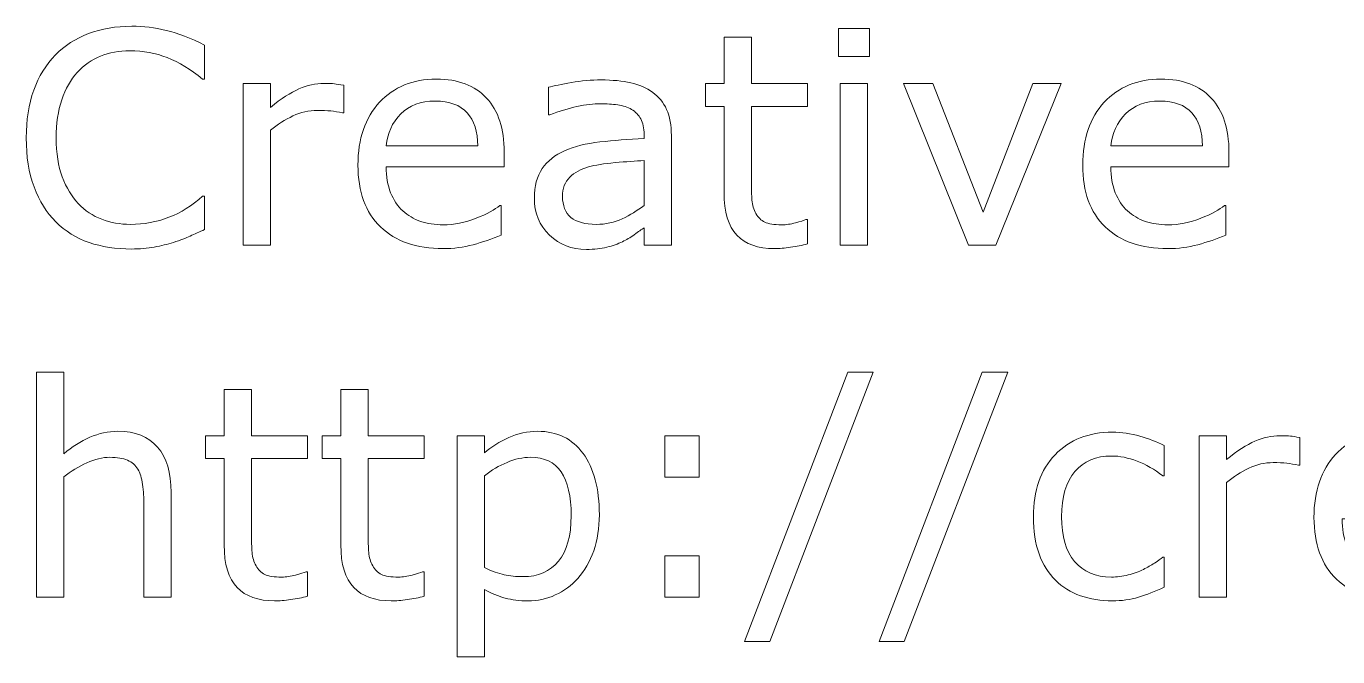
# Model space of a CAD drawing. Header units: inches. Extents: x -130 to 336, y 27 to 301.
# Drawn here: x -119.78 to -86.96, y 258.22 to 274.01 of the extents above; entities that cross this region are included whole.
import ezdxf

# ---------------------------------------------------------------- set-up
doc = ezdxf.new("R2010")
doc.units = ezdxf.units.IN
doc.header["$MEASUREMENT"] = 0
doc.layers.add('Layer 1', color=7, linetype='Continuous')

# ---------------------------------------------------------------- blocks, each defined once
blk = doc.blocks.new('block 2')
at = {"layer": 'Layer 1', "color": 7, "lineweight": 5}
for points in [[(-98.684, 273.248), (-99.456, 273.248), (-99.456, 273.954), (-98.684, 273.954), (-98.684, 273.248)], [(-98.728, 268.53), (-99.412, 268.53), (-99.412, 272.576), (-98.728, 272.576), (-98.728, 268.53)], [(-93.884, 272.576), (-95.521, 268.53), (-96.205, 268.53), (-97.831, 272.576), (-97.095, 272.576), (-95.84, 269.356), (-94.597, 272.576), (-93.884, 272.576)], [(-98.586, 265.344), (-101.178, 258.608), (-101.805, 258.608), (-99.222, 265.344), (-98.586, 265.344)], [(-95.221, 265.344), (-97.815, 258.608), (-98.44, 258.608), (-95.858, 265.344), (-95.221, 265.344)], [(-102.942, 262.72), (-103.801, 262.72), (-103.801, 263.757), (-102.942, 263.757), (-102.942, 262.72)], [(-102.942, 259.711), (-103.801, 259.711), (-103.801, 260.747), (-102.942, 260.747), (-102.942, 259.711)]]:
    blk.add_lwpolyline(points, dxfattribs=at)
for points, knots in [([(-115.317, 268.918), (-115.449, 268.86), (-115.569, 268.806), (-115.677, 268.755), (-115.783, 268.705), (-115.924, 268.652), (-116.098, 268.597), (-116.244, 268.551), (-116.404, 268.512), (-116.577, 268.479), (-116.749, 268.447), (-116.939, 268.431), (-117.146, 268.431), (-117.536, 268.431), (-117.891, 268.486), (-118.211, 268.595), (-118.53, 268.705), (-118.808, 268.877), (-119.044, 269.111), (-119.275, 269.339), (-119.456, 269.63), (-119.586, 269.984), (-119.716, 270.337), (-119.782, 270.747), (-119.782, 271.215), (-119.782, 271.658), (-119.719, 272.054), (-119.594, 272.404), (-119.468, 272.753), (-119.288, 273.049), (-119.051, 273.289), (-118.823, 273.523), (-118.546, 273.701), (-118.222, 273.825), (-117.897, 273.947), (-117.538, 274.009), (-117.142, 274.009), (-116.854, 274.009), (-116.565, 273.974), (-116.277, 273.904), (-115.989, 273.834), (-115.668, 273.711), (-115.317, 273.535), (-115.317, 273.535), (-115.317, 272.686), (-115.317, 272.686), (-115.317, 272.686), (-115.371, 272.686), (-115.371, 272.686), (-115.667, 272.932), (-115.961, 273.111), (-116.252, 273.223), (-116.543, 273.336), (-116.855, 273.392), (-117.187, 273.392), (-117.459, 273.392), (-117.704, 273.348), (-117.921, 273.26), (-118.14, 273.172), (-118.334, 273.036), (-118.505, 272.85), (-118.671, 272.67), (-118.8, 272.442), (-118.893, 272.166), (-118.985, 271.89), (-119.032, 271.572), (-119.032, 271.211), (-119.032, 270.833), (-118.981, 270.508), (-118.879, 270.236), (-118.776, 269.964), (-118.644, 269.742), (-118.483, 269.571), (-118.315, 269.394), (-118.118, 269.262), (-117.893, 269.176), (-117.668, 269.091), (-117.43, 269.048), (-117.179, 269.048), (-116.836, 269.048), (-116.513, 269.107), (-116.212, 269.225), (-115.912, 269.342), (-115.63, 269.518), (-115.367, 269.754), (-115.367, 269.754), (-115.317, 269.754), (-115.317, 269.754), (-115.317, 269.754), (-115.317, 268.918), (-115.317, 268.918)], [0, 0, 0, 0, 1, 1, 1, 2, 2, 2, 3, 3, 3, 4, 4, 4, 5, 5, 5, 6, 6, 6, 7, 7, 7, 8, 8, 8, 9, 9, 9, 10, 10, 10, 11, 11, 11, 12, 12, 12, 13, 13, 13, 14, 14, 14, 15, 15, 15, 16, 16, 16, 17, 17, 17, 18, 18, 18, 19, 19, 19, 20, 20, 20, 21, 21, 21, 22, 22, 22, 23, 23, 23, 24, 24, 24, 25, 25, 25, 26, 26, 26, 27, 27, 27, 28, 28, 28, 29, 29, 29, 30, 30, 30, 30]), ([(-100.236, 268.558), (-100.365, 268.524), (-100.504, 268.496), (-100.655, 268.475), (-100.805, 268.453), (-100.939, 268.442), (-101.058, 268.442), (-101.47, 268.442), (-101.783, 268.553), (-101.998, 268.776), (-102.213, 268.998), (-102.32, 269.355), (-102.32, 269.846), (-102.32, 269.846), (-102.32, 272.003), (-102.32, 272.003), (-102.32, 272.003), (-102.783, 272.003), (-102.783, 272.003), (-102.783, 272.003), (-102.783, 272.576), (-102.783, 272.576), (-102.783, 272.576), (-102.32, 272.576), (-102.32, 272.576), (-102.32, 272.576), (-102.32, 273.734), (-102.32, 273.734), (-102.32, 273.734), (-101.637, 273.734), (-101.637, 273.734), (-101.637, 273.734), (-101.637, 272.576), (-101.637, 272.576), (-101.637, 272.576), (-100.236, 272.576), (-100.236, 272.576), (-100.236, 272.576), (-100.236, 272.003), (-100.236, 272.003), (-100.236, 272.003), (-101.637, 272.003), (-101.637, 272.003), (-101.637, 272.003), (-101.637, 270.153), (-101.637, 270.153), (-101.637, 269.939), (-101.632, 269.773), (-101.622, 269.653), (-101.612, 269.533), (-101.579, 269.421), (-101.521, 269.317), (-101.468, 269.22), (-101.395, 269.149), (-101.303, 269.104), (-101.21, 269.06), (-101.069, 269.037), (-100.879, 269.037), (-100.768, 269.037), (-100.653, 269.054), (-100.533, 269.087), (-100.412, 269.12), (-100.325, 269.147), (-100.272, 269.169), (-100.272, 269.169), (-100.236, 269.169), (-100.236, 269.169), (-100.236, 269.169), (-100.236, 268.558), (-100.236, 268.558)], [0, 0, 0, 0, 1, 1, 1, 2, 2, 2, 3, 3, 3, 4, 4, 4, 5, 5, 5, 6, 6, 6, 7, 7, 7, 8, 8, 8, 9, 9, 9, 10, 10, 10, 11, 11, 11, 12, 12, 12, 13, 13, 13, 14, 14, 14, 15, 15, 15, 16, 16, 16, 17, 17, 17, 18, 18, 18, 19, 19, 19, 20, 20, 20, 21, 21, 21, 22, 22, 22, 23, 23, 23, 23]), ([(-111.831, 271.837), (-111.831, 271.837), (-111.867, 271.837), (-111.867, 271.837), (-111.968, 271.86), (-112.066, 271.877), (-112.162, 271.888), (-112.257, 271.898), (-112.369, 271.903), (-112.5, 271.903), (-112.71, 271.903), (-112.912, 271.857), (-113.107, 271.764), (-113.303, 271.671), (-113.491, 271.551), (-113.672, 271.404), (-113.672, 271.404), (-113.672, 268.53), (-113.672, 268.53), (-113.672, 268.53), (-114.355, 268.53), (-114.355, 268.53), (-114.355, 268.53), (-114.355, 272.576), (-114.355, 272.576), (-114.355, 272.576), (-113.672, 272.576), (-113.672, 272.576), (-113.672, 272.576), (-113.672, 271.978), (-113.672, 271.978), (-113.402, 272.196), (-113.164, 272.35), (-112.957, 272.44), (-112.751, 272.531), (-112.541, 272.576), (-112.326, 272.576), (-112.208, 272.576), (-112.123, 272.573), (-112.07, 272.567), (-112.017, 272.561), (-111.937, 272.549), (-111.831, 272.533), (-111.831, 272.533), (-111.831, 271.837), (-111.831, 271.837)], [0, 0, 0, 0, 1, 1, 1, 2, 2, 2, 3, 3, 3, 4, 4, 4, 5, 5, 5, 6, 6, 6, 7, 7, 7, 8, 8, 8, 9, 9, 9, 10, 10, 10, 11, 11, 11, 12, 12, 12, 13, 13, 13, 14, 14, 14, 15, 15, 15, 15]), ([(-107.82, 270.492), (-107.82, 270.492), (-110.775, 270.492), (-110.775, 270.492), (-110.775, 270.243), (-110.738, 270.026), (-110.663, 269.841), (-110.589, 269.656), (-110.488, 269.504), (-110.358, 269.385), (-110.233, 269.269), (-110.086, 269.182), (-109.914, 269.124), (-109.744, 269.066), (-109.555, 269.037), (-109.349, 269.037), (-109.076, 269.037), (-108.801, 269.092), (-108.524, 269.201), (-108.248, 269.31), (-108.051, 269.417), (-107.933, 269.522), (-107.933, 269.522), (-107.898, 269.522), (-107.898, 269.522), (-107.898, 269.522), (-107.898, 268.782), (-107.898, 268.782), (-108.126, 268.685), (-108.36, 268.604), (-108.598, 268.539), (-108.837, 268.475), (-109.087, 268.442), (-109.349, 268.442), (-110.018, 268.442), (-110.541, 268.623), (-110.917, 268.986), (-111.292, 269.349), (-111.481, 269.864), (-111.481, 270.531), (-111.481, 271.192), (-111.301, 271.716), (-110.941, 272.104), (-110.581, 272.492), (-110.107, 272.686), (-109.52, 272.686), (-108.977, 272.686), (-108.557, 272.527), (-108.262, 272.21), (-107.968, 271.893), (-107.82, 271.444), (-107.82, 270.86), (-107.82, 270.86), (-107.82, 270.492), (-107.82, 270.492)], [0, 0, 0, 0, 1, 1, 1, 2, 2, 2, 3, 3, 3, 4, 4, 4, 5, 5, 5, 6, 6, 6, 7, 7, 7, 8, 8, 8, 9, 9, 9, 10, 10, 10, 11, 11, 11, 12, 12, 12, 13, 13, 13, 14, 14, 14, 15, 15, 15, 16, 16, 16, 17, 17, 17, 18, 18, 18, 18]), ([(-103.639, 268.53), (-103.639, 268.53), (-104.322, 268.53), (-104.322, 268.53), (-104.322, 268.53), (-104.322, 268.962), (-104.322, 268.962), (-104.382, 268.921), (-104.464, 268.863), (-104.566, 268.79), (-104.668, 268.716), (-104.766, 268.658), (-104.863, 268.615), (-104.976, 268.559), (-105.105, 268.513), (-105.252, 268.476), (-105.398, 268.439), (-105.569, 268.42), (-105.766, 268.42), (-106.13, 268.42), (-106.437, 268.54), (-106.689, 268.781), (-106.941, 269.022), (-107.067, 269.329), (-107.067, 269.702), (-107.067, 270.008), (-107.002, 270.256), (-106.871, 270.444), (-106.74, 270.634), (-106.553, 270.782), (-106.311, 270.891), (-106.066, 270.999), (-105.771, 271.073), (-105.428, 271.111), (-105.084, 271.15), (-104.716, 271.179), (-104.322, 271.198), (-104.322, 271.198), (-104.322, 271.303), (-104.322, 271.303), (-104.322, 271.458), (-104.349, 271.586), (-104.404, 271.688), (-104.457, 271.789), (-104.535, 271.869), (-104.636, 271.927), (-104.732, 271.983), (-104.847, 272.02), (-104.982, 272.04), (-105.117, 272.059), (-105.258, 272.069), (-105.405, 272.069), (-105.583, 272.069), (-105.781, 272.045), (-106, 271.998), (-106.219, 271.951), (-106.445, 271.882), (-106.678, 271.793), (-106.678, 271.793), (-106.715, 271.793), (-106.715, 271.793), (-106.715, 271.793), (-106.715, 272.481), (-106.715, 272.481), (-106.582, 272.516), (-106.39, 272.556), (-106.139, 272.599), (-105.888, 272.642), (-105.641, 272.664), (-105.397, 272.664), (-105.113, 272.664), (-104.865, 272.64), (-104.654, 272.594), (-104.442, 272.547), (-104.26, 272.467), (-104.105, 272.353), (-103.954, 272.242), (-103.837, 272.099), (-103.758, 271.923), (-103.678, 271.747), (-103.639, 271.529), (-103.639, 271.269), (-103.639, 271.269), (-103.639, 268.53), (-103.639, 268.53)], [0, 0, 0, 0, 1, 1, 1, 2, 2, 2, 3, 3, 3, 4, 4, 4, 5, 5, 5, 6, 6, 6, 7, 7, 7, 8, 8, 8, 9, 9, 9, 10, 10, 10, 11, 11, 11, 12, 12, 12, 13, 13, 13, 14, 14, 14, 15, 15, 15, 16, 16, 16, 17, 17, 17, 18, 18, 18, 19, 19, 19, 20, 20, 20, 21, 21, 21, 22, 22, 22, 23, 23, 23, 24, 24, 24, 25, 25, 25, 26, 26, 26, 27, 27, 27, 28, 28, 28, 28]), ([(-89.686, 270.492), (-89.686, 270.492), (-92.641, 270.492), (-92.641, 270.492), (-92.641, 270.243), (-92.604, 270.026), (-92.53, 269.841), (-92.455, 269.656), (-92.353, 269.504), (-92.225, 269.385), (-92.1, 269.269), (-91.952, 269.182), (-91.781, 269.124), (-91.609, 269.066), (-91.421, 269.037), (-91.215, 269.037), (-90.942, 269.037), (-90.667, 269.092), (-90.39, 269.201), (-90.114, 269.31), (-89.917, 269.417), (-89.8, 269.522), (-89.8, 269.522), (-89.763, 269.522), (-89.763, 269.522), (-89.763, 269.522), (-89.763, 268.782), (-89.763, 268.782), (-89.992, 268.685), (-90.226, 268.604), (-90.464, 268.539), (-90.702, 268.475), (-90.953, 268.442), (-91.216, 268.442), (-91.885, 268.442), (-92.408, 268.623), (-92.783, 268.986), (-93.159, 269.349), (-93.346, 269.864), (-93.346, 270.531), (-93.346, 271.192), (-93.166, 271.716), (-92.807, 272.104), (-92.447, 272.492), (-91.974, 272.686), (-91.387, 272.686), (-90.843, 272.686), (-90.423, 272.527), (-90.129, 272.21), (-89.834, 271.893), (-89.686, 271.444), (-89.686, 270.86), (-89.686, 270.86), (-89.686, 270.492), (-89.686, 270.492)], [0, 0, 0, 0, 1, 1, 1, 2, 2, 2, 3, 3, 3, 4, 4, 4, 5, 5, 5, 6, 6, 6, 7, 7, 7, 8, 8, 8, 9, 9, 9, 10, 10, 10, 11, 11, 11, 12, 12, 12, 13, 13, 13, 14, 14, 14, 15, 15, 15, 16, 16, 16, 17, 17, 17, 18, 18, 18, 18]), ([(-108.482, 271.011), (-108.484, 271.368), (-108.573, 271.645), (-108.749, 271.841), (-108.924, 272.037), (-109.191, 272.135), (-109.549, 272.135), (-109.91, 272.135), (-110.198, 272.027), (-110.411, 271.812), (-110.625, 271.597), (-110.746, 271.33), (-110.775, 271.011), (-110.775, 271.011), (-108.482, 271.011), (-108.482, 271.011)], [0, 0, 0, 0, 1, 1, 1, 2, 2, 2, 3, 3, 3, 4, 4, 4, 5, 5, 5, 5]), ([(-90.348, 271.011), (-90.35, 271.368), (-90.439, 271.645), (-90.615, 271.841), (-90.791, 272.037), (-91.057, 272.135), (-91.416, 272.135), (-91.776, 272.135), (-92.063, 272.027), (-92.278, 271.812), (-92.491, 271.597), (-92.612, 271.33), (-92.641, 271.011), (-92.641, 271.011), (-90.348, 271.011), (-90.348, 271.011)], [0, 0, 0, 0, 1, 1, 1, 2, 2, 2, 3, 3, 3, 4, 4, 4, 5, 5, 5, 5]), ([(-104.322, 269.522), (-104.322, 269.522), (-104.322, 270.647), (-104.322, 270.647), (-104.528, 270.635), (-104.77, 270.617), (-105.049, 270.593), (-105.328, 270.568), (-105.549, 270.533), (-105.711, 270.488), (-105.906, 270.432), (-106.062, 270.346), (-106.182, 270.229), (-106.302, 270.112), (-106.362, 269.951), (-106.362, 269.746), (-106.362, 269.515), (-106.292, 269.341), (-106.153, 269.224), (-106.015, 269.106), (-105.802, 269.048), (-105.518, 269.048), (-105.281, 269.048), (-105.064, 269.095), (-104.868, 269.187), (-104.672, 269.28), (-104.49, 269.392), (-104.322, 269.522)], [0, 0, 0, 0, 1, 1, 1, 2, 2, 2, 3, 3, 3, 4, 4, 4, 5, 5, 5, 6, 6, 6, 7, 7, 7, 8, 8, 8, 9, 9, 9, 9]), ([(-116.155, 259.711), (-116.155, 259.711), (-116.838, 259.711), (-116.838, 259.711), (-116.838, 259.711), (-116.838, 262.012), (-116.838, 262.012), (-116.838, 262.197), (-116.849, 262.371), (-116.871, 262.535), (-116.892, 262.697), (-116.931, 262.825), (-116.989, 262.916), (-117.049, 263.018), (-117.135, 263.093), (-117.248, 263.142), (-117.361, 263.192), (-117.507, 263.216), (-117.687, 263.216), (-117.871, 263.216), (-118.064, 263.17), (-118.266, 263.079), (-118.467, 262.987), (-118.66, 262.87), (-118.845, 262.728), (-118.845, 262.728), (-118.845, 259.711), (-118.845, 259.711), (-118.845, 259.711), (-119.528, 259.711), (-119.528, 259.711), (-119.528, 259.711), (-119.528, 265.344), (-119.528, 265.344), (-119.528, 265.344), (-118.845, 265.344), (-118.845, 265.344), (-118.845, 265.344), (-118.845, 263.306), (-118.845, 263.306), (-118.633, 263.482), (-118.414, 263.619), (-118.188, 263.718), (-117.962, 263.817), (-117.731, 263.867), (-117.492, 263.867), (-117.057, 263.867), (-116.725, 263.735), (-116.497, 263.472), (-116.269, 263.209), (-116.155, 262.83), (-116.155, 262.335), (-116.155, 262.335), (-116.155, 259.711), (-116.155, 259.711)], [0, 0, 0, 0, 1, 1, 1, 2, 2, 2, 3, 3, 3, 4, 4, 4, 5, 5, 5, 6, 6, 6, 7, 7, 7, 8, 8, 8, 9, 9, 9, 10, 10, 10, 11, 11, 11, 12, 12, 12, 13, 13, 13, 14, 14, 14, 15, 15, 15, 16, 16, 16, 17, 17, 17, 18, 18, 18, 18]), ([(-112.746, 259.738), (-112.873, 259.704), (-113.012, 259.676), (-113.163, 259.655), (-113.314, 259.633), (-113.448, 259.622), (-113.566, 259.622), (-113.979, 259.622), (-114.292, 259.734), (-114.507, 259.956), (-114.722, 260.179), (-114.829, 260.536), (-114.829, 261.027), (-114.829, 261.027), (-114.829, 263.183), (-114.829, 263.183), (-114.829, 263.183), (-115.292, 263.183), (-115.292, 263.183), (-115.292, 263.183), (-115.292, 263.757), (-115.292, 263.757), (-115.292, 263.757), (-114.829, 263.757), (-114.829, 263.757), (-114.829, 263.757), (-114.829, 264.914), (-114.829, 264.914), (-114.829, 264.914), (-114.146, 264.914), (-114.146, 264.914), (-114.146, 264.914), (-114.146, 263.757), (-114.146, 263.757), (-114.146, 263.757), (-112.746, 263.757), (-112.746, 263.757), (-112.746, 263.757), (-112.746, 263.183), (-112.746, 263.183), (-112.746, 263.183), (-114.146, 263.183), (-114.146, 263.183), (-114.146, 263.183), (-114.146, 261.334), (-114.146, 261.334), (-114.146, 261.12), (-114.141, 260.954), (-114.131, 260.834), (-114.122, 260.714), (-114.088, 260.602), (-114.03, 260.498), (-113.977, 260.401), (-113.905, 260.33), (-113.811, 260.285), (-113.719, 260.24), (-113.578, 260.218), (-113.388, 260.218), (-113.277, 260.218), (-113.162, 260.234), (-113.041, 260.267), (-112.921, 260.3), (-112.834, 260.328), (-112.781, 260.35), (-112.781, 260.35), (-112.746, 260.35), (-112.746, 260.35), (-112.746, 260.35), (-112.746, 259.738), (-112.746, 259.738)], [0, 0, 0, 0, 1, 1, 1, 2, 2, 2, 3, 3, 3, 4, 4, 4, 5, 5, 5, 6, 6, 6, 7, 7, 7, 8, 8, 8, 9, 9, 9, 10, 10, 10, 11, 11, 11, 12, 12, 12, 13, 13, 13, 14, 14, 14, 15, 15, 15, 16, 16, 16, 17, 17, 17, 18, 18, 18, 19, 19, 19, 20, 20, 20, 21, 21, 21, 22, 22, 22, 23, 23, 23, 23]), ([(-109.826, 259.738), (-109.954, 259.704), (-110.094, 259.676), (-110.244, 259.655), (-110.395, 259.633), (-110.529, 259.622), (-110.648, 259.622), (-111.06, 259.622), (-111.373, 259.734), (-111.588, 259.956), (-111.802, 260.179), (-111.91, 260.536), (-111.91, 261.027), (-111.91, 261.027), (-111.91, 263.183), (-111.91, 263.183), (-111.91, 263.183), (-112.373, 263.183), (-112.373, 263.183), (-112.373, 263.183), (-112.373, 263.757), (-112.373, 263.757), (-112.373, 263.757), (-111.91, 263.757), (-111.91, 263.757), (-111.91, 263.757), (-111.91, 264.914), (-111.91, 264.914), (-111.91, 264.914), (-111.226, 264.914), (-111.226, 264.914), (-111.226, 264.914), (-111.226, 263.757), (-111.226, 263.757), (-111.226, 263.757), (-109.826, 263.757), (-109.826, 263.757), (-109.826, 263.757), (-109.826, 263.183), (-109.826, 263.183), (-109.826, 263.183), (-111.226, 263.183), (-111.226, 263.183), (-111.226, 263.183), (-111.226, 261.334), (-111.226, 261.334), (-111.226, 261.12), (-111.221, 260.954), (-111.212, 260.834), (-111.202, 260.714), (-111.168, 260.602), (-111.111, 260.498), (-111.058, 260.401), (-110.985, 260.33), (-110.893, 260.285), (-110.8, 260.24), (-110.659, 260.218), (-110.468, 260.218), (-110.358, 260.218), (-110.242, 260.234), (-110.122, 260.267), (-110.002, 260.3), (-109.915, 260.328), (-109.862, 260.35), (-109.862, 260.35), (-109.826, 260.35), (-109.826, 260.35), (-109.826, 260.35), (-109.826, 259.738), (-109.826, 259.738)], [0, 0, 0, 0, 1, 1, 1, 2, 2, 2, 3, 3, 3, 4, 4, 4, 5, 5, 5, 6, 6, 6, 7, 7, 7, 8, 8, 8, 9, 9, 9, 10, 10, 10, 11, 11, 11, 12, 12, 12, 13, 13, 13, 14, 14, 14, 15, 15, 15, 16, 16, 16, 17, 17, 17, 18, 18, 18, 19, 19, 19, 20, 20, 20, 21, 21, 21, 22, 22, 22, 23, 23, 23, 23]), ([(-105.441, 261.777), (-105.441, 261.448), (-105.488, 261.148), (-105.582, 260.876), (-105.676, 260.604), (-105.809, 260.373), (-105.98, 260.185), (-106.139, 260.006), (-106.327, 259.867), (-106.543, 259.77), (-106.759, 259.672), (-106.987, 259.622), (-107.229, 259.622), (-107.439, 259.622), (-107.629, 259.645), (-107.798, 259.691), (-107.969, 259.737), (-108.142, 259.809), (-108.318, 259.905), (-108.318, 259.905), (-108.318, 258.222), (-108.318, 258.222), (-108.318, 258.222), (-109.001, 258.222), (-109.001, 258.222), (-109.001, 258.222), (-109.001, 263.757), (-109.001, 263.757), (-109.001, 263.757), (-108.318, 263.757), (-108.318, 263.757), (-108.318, 263.757), (-108.318, 263.33), (-108.318, 263.33), (-108.137, 263.482), (-107.934, 263.61), (-107.708, 263.713), (-107.483, 263.815), (-107.242, 263.867), (-106.986, 263.867), (-106.499, 263.867), (-106.119, 263.682), (-105.848, 263.313), (-105.576, 262.945), (-105.441, 262.433), (-105.441, 261.777)], [0, 0, 0, 0, 1, 1, 1, 2, 2, 2, 3, 3, 3, 4, 4, 4, 5, 5, 5, 6, 6, 6, 7, 7, 7, 8, 8, 8, 9, 9, 9, 10, 10, 10, 11, 11, 11, 12, 12, 12, 13, 13, 13, 14, 14, 14, 15, 15, 15, 15]), ([(-83.898, 261.673), (-83.898, 261.673), (-86.853, 261.673), (-86.853, 261.673), (-86.853, 261.424), (-86.816, 261.206), (-86.742, 261.021), (-86.668, 260.836), (-86.566, 260.685), (-86.437, 260.566), (-86.312, 260.45), (-86.164, 260.363), (-85.993, 260.305), (-85.821, 260.247), (-85.633, 260.218), (-85.427, 260.218), (-85.154, 260.218), (-84.88, 260.272), (-84.603, 260.381), (-84.326, 260.49), (-84.129, 260.597), (-84.012, 260.703), (-84.012, 260.703), (-83.976, 260.703), (-83.976, 260.703), (-83.976, 260.703), (-83.976, 259.962), (-83.976, 259.962), (-84.204, 259.866), (-84.438, 259.785), (-84.676, 259.72), (-84.915, 259.655), (-85.166, 259.622), (-85.428, 259.622), (-86.097, 259.622), (-86.62, 259.804), (-86.996, 260.166), (-87.371, 260.529), (-87.558, 261.044), (-87.558, 261.712), (-87.558, 262.373), (-87.379, 262.897), (-87.019, 263.285), (-86.659, 263.673), (-86.186, 263.867), (-85.599, 263.867), (-85.055, 263.867), (-84.636, 263.708), (-84.341, 263.391), (-84.046, 263.074), (-83.898, 262.624), (-83.898, 262.041), (-83.898, 262.041), (-83.898, 261.673), (-83.898, 261.673)], [0, 0, 0, 0, 1, 1, 1, 2, 2, 2, 3, 3, 3, 4, 4, 4, 5, 5, 5, 6, 6, 6, 7, 7, 7, 8, 8, 8, 9, 9, 9, 10, 10, 10, 11, 11, 11, 12, 12, 12, 13, 13, 13, 14, 14, 14, 15, 15, 15, 16, 16, 16, 17, 17, 17, 18, 18, 18, 18]), ([(-91.306, 259.966), (-91.532, 259.857), (-91.747, 259.773), (-91.951, 259.713), (-92.154, 259.652), (-92.371, 259.622), (-92.599, 259.622), (-92.891, 259.622), (-93.159, 259.665), (-93.402, 259.751), (-93.645, 259.836), (-93.853, 259.966), (-94.027, 260.14), (-94.203, 260.313), (-94.339, 260.532), (-94.436, 260.797), (-94.532, 261.062), (-94.58, 261.372), (-94.58, 261.726), (-94.58, 262.386), (-94.399, 262.905), (-94.036, 263.281), (-93.674, 263.657), (-93.195, 263.845), (-92.599, 263.845), (-92.369, 263.845), (-92.141, 263.812), (-91.919, 263.747), (-91.695, 263.682), (-91.491, 263.603), (-91.306, 263.509), (-91.306, 263.509), (-91.306, 262.753), (-91.306, 262.753), (-91.306, 262.753), (-91.342, 262.753), (-91.342, 262.753), (-91.549, 262.913), (-91.763, 263.035), (-91.983, 263.121), (-92.204, 263.206), (-92.419, 263.249), (-92.628, 263.249), (-93.013, 263.249), (-93.317, 263.12), (-93.541, 262.863), (-93.763, 262.604), (-93.875, 262.226), (-93.875, 261.726), (-93.875, 261.241), (-93.766, 260.869), (-93.547, 260.608), (-93.33, 260.348), (-93.023, 260.218), (-92.628, 260.218), (-92.491, 260.218), (-92.351, 260.235), (-92.209, 260.271), (-92.067, 260.307), (-91.939, 260.353), (-91.826, 260.41), (-91.727, 260.461), (-91.635, 260.513), (-91.548, 260.569), (-91.461, 260.625), (-91.393, 260.673), (-91.342, 260.714), (-91.342, 260.714), (-91.306, 260.714), (-91.306, 260.714), (-91.306, 260.714), (-91.306, 259.966), (-91.306, 259.966)], [0, 0, 0, 0, 1, 1, 1, 2, 2, 2, 3, 3, 3, 4, 4, 4, 5, 5, 5, 6, 6, 6, 7, 7, 7, 8, 8, 8, 9, 9, 9, 10, 10, 10, 11, 11, 11, 12, 12, 12, 13, 13, 13, 14, 14, 14, 15, 15, 15, 16, 16, 16, 17, 17, 17, 18, 18, 18, 19, 19, 19, 20, 20, 20, 21, 21, 21, 22, 22, 22, 23, 23, 23, 24, 24, 24, 24]), ([(-87.909, 263.018), (-87.909, 263.018), (-87.945, 263.018), (-87.945, 263.018), (-88.046, 263.041), (-88.145, 263.058), (-88.24, 263.069), (-88.336, 263.079), (-88.448, 263.084), (-88.578, 263.084), (-88.788, 263.084), (-88.99, 263.038), (-89.186, 262.945), (-89.381, 262.851), (-89.569, 262.731), (-89.75, 262.584), (-89.75, 262.584), (-89.75, 259.711), (-89.75, 259.711), (-89.75, 259.711), (-90.434, 259.711), (-90.434, 259.711), (-90.434, 259.711), (-90.434, 263.757), (-90.434, 263.757), (-90.434, 263.757), (-89.75, 263.757), (-89.75, 263.757), (-89.75, 263.757), (-89.75, 263.159), (-89.75, 263.159), (-89.48, 263.376), (-89.242, 263.53), (-89.036, 263.62), (-88.83, 263.711), (-88.62, 263.757), (-88.405, 263.757), (-88.287, 263.757), (-88.201, 263.753), (-88.148, 263.747), (-88.095, 263.741), (-88.015, 263.73), (-87.909, 263.713), (-87.909, 263.713), (-87.909, 263.018), (-87.909, 263.018)], [0, 0, 0, 0, 1, 1, 1, 2, 2, 2, 3, 3, 3, 4, 4, 4, 5, 5, 5, 6, 6, 6, 7, 7, 7, 8, 8, 8, 9, 9, 9, 10, 10, 10, 11, 11, 11, 12, 12, 12, 13, 13, 13, 14, 14, 14, 15, 15, 15, 15]), ([(-106.146, 261.755), (-106.146, 262.244), (-106.23, 262.61), (-106.396, 262.853), (-106.562, 263.095), (-106.817, 263.216), (-107.162, 263.216), (-107.357, 263.216), (-107.553, 263.174), (-107.751, 263.089), (-107.949, 263.004), (-108.137, 262.893), (-108.318, 262.755), (-108.318, 262.755), (-108.318, 260.454), (-108.318, 260.454), (-108.126, 260.367), (-107.96, 260.308), (-107.821, 260.276), (-107.683, 260.244), (-107.526, 260.229), (-107.35, 260.229), (-106.972, 260.229), (-106.676, 260.357), (-106.464, 260.614), (-106.252, 260.871), (-106.146, 261.251), (-106.146, 261.755)], [0, 0, 0, 0, 1, 1, 1, 2, 2, 2, 3, 3, 3, 4, 4, 4, 5, 5, 5, 6, 6, 6, 7, 7, 7, 8, 8, 8, 9, 9, 9, 9])]:
    blk.add_open_spline(points, degree=3, knots=knots, dxfattribs=at)

msp = doc.modelspace()

# ---------------------------------------------------------------- block references
at = {"layer": 'Layer 1'}
msp.add_blockref('block 2', (0, 0), dxfattribs=at)

doc.saveas('drawing.dxf')
